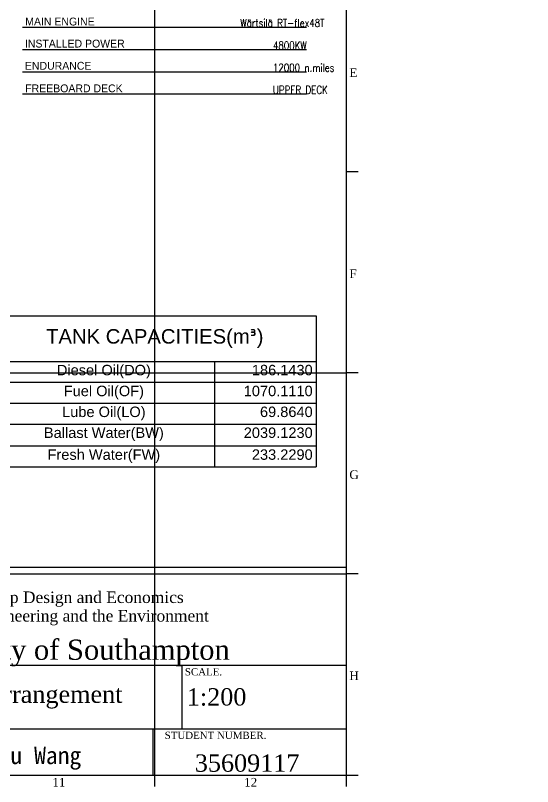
# Model space of a CAD drawing. Header units: millimetres. Extents: x -4 to 3776, y -4 to 4079.
# Drawn here: x 745.1 to 940.8, y -4.4 to 287.3 of the extents above; entities that cross this region are included whole.
import ezdxf
from ezdxf import colors
from ezdxf.entities.mleader import LeaderData, LeaderLine
from ezdxf.math import Vec2, Vec3

# ---------------------------------------------------------------- set-up
doc = ezdxf.new("R2010")
doc.units = ezdxf.units.MM
doc.layers.add('BK_kedu', color=255, linetype='Continuous')
doc.layers.add('TEXT', color=4, linetype='Continuous')
for name, color, linetype, true_color in [('Sheet$BORDER', 7, 'Continuous', 0x000000), ('Sheet$GRID', 254, 'Continuous', 0xbebebe), ('Sheet$TITLE_BLOCK', 7, 'Continuous', 0x000000)]:
    doc.layers.add(name, color=color, linetype=linetype, true_color=true_color)
doc.styles.add('HZDXF', font='SHORT.shx', dxfattribs={"bigfont": 'hzdx.shx'})
doc.styles.add('ROMANC', font='ROMANC.shx', dxfattribs={"width": 0.8, "bigfont": 'HZDX.shx'})
doc.styles.get("Standard").update_dxf_attribs({"font": 'arial.ttf'})

# ---------------------------------------------------------------- blocks, each defined once
blk = doc.blocks.new('*T232')
at = {"color": 0, "linetype": 'ByBlock', "lineweight": -2, "transparency": 16777216}
for p, q in [((0, 0), (122.13, 0)), ((0, 0), (0, -57.12)), ((122.13, 0), (122.13, -57.12)), ((0, -17.26), (122.13, -17.26)), ((83.62, -17.26), (83.62, -57.12)), ((0, -25.16), (122.13, -25.16)), ((0, -33.06), (122.13, -33.06)), ((0, -40.96), (122.13, -40.96)), ((0, -49.22), (122.13, -49.22)), ((0, -57.12), (122.13, -57.12))]:
    blk.add_line(p, q, dxfattribs=at)
at = {"color": 0, "transparency": 16777216}
for s, insert, char_height, width, attachment_point in [('TANK CAPACITIES(m{\\fISOCPEUR|b0|i0|c0|p34;³})', (61.07, -8.63), 5.4852, 119.4976, 5), ('Diesel Oil(DO)', (41.81, -18.58), 3.9493, 80.9828, 2), ('186.1430', (120.81, -18.58), 3.949, 35.8819, 3), ('Fuel Oil(OF)', (41.81, -26.48), 3.9493, 80.9828, 2), ('1070.1110', (120.81, -26.48), 3.949, 35.8819, 3), ('Lube Oil(LO)', (41.81, -34.37), 3.9493, 80.9828, 2), ('69.8640', (120.81, -34.37), 3.949, 35.8819, 3), ('Ballast Water(BW) ', (41.81, -42.27), 3.9493, 80.9828, 2), ('2039.1230', (120.81, -42.27), 3.949, 35.8819, 3), ('Fresh Water(FW)', (41.81, -50.54), 3.9493, 80.9828, 2), ('233.2290', (120.81, -50.54), 3.949, 35.8819, 3)]:
    blk.add_mtext(s, dxfattribs=dict(at, insert=insert, char_height=char_height, width=width, attachment_point=attachment_point))

msp = doc.modelspace()

# ---------------------------------------------------------------- linework, layer by layer
at = {"layer": 'Sheet$BORDER', "color": 6, "true_color": 0xff00ff}
for p, q in [((870.358, -4.355), (870.358, 612.644)), ((874.726, 228.111), (870.358, 228.111)), ((874.726, 152.078), (870.358, 152.078)), ((874.726, 76.046), (870.358, 76.046)), ((-4.361, 0.013), (874.726, 0.013)), ((797.829, -4.355), (797.829, 0.013))]:
    msp.add_line(p, q, dxfattribs=at)
at = {"layer": 'Sheet$GRID'}
for points in [[(797.829, 0.013), (797.829, 608.276)], [(0.007, 152.078), (870.358, 152.078)], [(0.007, 76.046), (870.358, 76.046)]]:
    msp.add_lwpolyline(points, dxfattribs=at)
at = {"layer": 'Sheet$TITLE_BLOCK', "color": 6, "true_color": 0xff00ff}
for p, q in [((695.633, 78.639), (870.358, 78.639)), ((695.633, 41.51), (870.358, 41.51)), ((695.633, 17.485), (870.358, 17.485)), ((797.192, 0.013), (797.192, 17.485))]:
    msp.add_line(p, q, dxfattribs=at)
at = {"layer": 'Sheet$TITLE_BLOCK'}
msp.add_lwpolyline([(808.112, 41.51), (808.112, 17.485)], dxfattribs=at)
at = {"layer": 'TEXT', "color": 4}
for p, q in [((747.766, 282.785), (855.276, 282.785)), ((747.766, 282.785), (855.276, 282.785)), ((747.766, 274.391), (855.276, 274.391)), ((747.766, 265.998), (855.276, 265.998)), ((747.766, 257.605), (855.276, 257.605))]:
    msp.add_line(p, q, dxfattribs=at)

# ---------------------------------------------------------------- block references
msp.add_blockref('*T232', (736.753, 173.706))

# ---------------------------------------------------------------- texts
at = {"color": 4, "lineweight": 25, "char_height": 3, "attachment_point": 1, "style": 'ROMANC'}
for s, insert, width in [('\\A1;{\\Fromanc,hzdx|c134;Wärtsilä RT-flex48T}', (830.13, 285.914), 39.09167), ('\\A1;{\\Fromanc,hzdx|c134;4800KW}', (842.507, 277.391), 14.81143), ('\\A1;{\\Fromanc,hzdx|c134;12000 n.miles}', (842.507, 268.998), 27.06961), ('\\A1;{\\Fromanc,hzdx|c134;UPPER DECK}', (842.507, 260.605), 24.3932)]:
    msp.add_mtext(s, dxfattribs=dict(at, insert=insert, width=width))
at = {"layer": 'Sheet$BORDER', "char_height": 3.2761, "line_spacing_factor": 0.963855}
for s, insert, width, attachment_point in [('\\fTimes New Roman;E', (871.45, 265.636), 6.08113, 4), ('\\fTimes New Roman;F', (871.45, 189.603), 5.71712, 4), ('\\fTimes New Roman;G', (871.45, 113.571), 6.57362, 4), ('\\fTimes New Roman;H', (871.45, 37.538), 6.63786, 4), ('\\fTimes New Roman;11', (761.564, -1.079), 7.00187, 2), ('\\fTimes New Roman;12', (834.093, -1.079), 7.38729, 2)]:
    msp.add_mtext(s, dxfattribs=dict(at, insert=insert, width=width, attachment_point=attachment_point))
at = {"layer": 'Sheet$TITLE_BLOCK', "line_spacing_factor": 0.963855}
for s, insert, char_height, width, attachment_point in [('\\fTimes New Roman;SESS2017 - Ship Design and Economics\\PFaculty of Engineering and the Environment', (700.459, 56.605), 4.36814, 120.395, 7), ('\\fTimes New Roman;University of Southampton', (700.48, 51.225), 7.64424, 131.35103, 1), ('\\fTimes New Roman;General Arrangement', (742.59, 29.498), 6.55221, 90.96004, 5), ('\\fTimes New Roman;1:200', (821.217, 29.498), 6.55221, 27.32227, 5), ('{\\fTimes New Roman|b0|i0|c0|p18;Yiz\\fSimSun|b0|i0|c134|p2;hu Wang}', (747.268, 6.356), 6.55221, 90.96004, 5), ('{\\fTimes New Roman|b0|i0|c0|p18;35609117}', (832.768, 4.488), 6.55221, 90.96004, 5)]:
    msp.add_mtext(s, dxfattribs=dict(at, insert=insert, char_height=char_height, width=width, attachment_point=attachment_point))
at = {"layer": 'Sheet$TITLE_BLOCK', "color": 7, "true_color": 0xffffff, "char_height": 2.73009, "attachment_point": 1, "line_spacing_factor": 0.963855}
for s, insert, width in [('\\fTimes New Roman;SCALE.', (809.204, 40.418), 16.1307), ('\\fTimes New Roman;STUDENT NUMBER.', (801.56, 16.393), 40.2197)]:
    msp.add_mtext(s, dxfattribs=dict(at, insert=insert, width=width))
at = {"layer": 'TEXT', "color": 4, "style": 'HZDXF'}
for s, height, p in [('MAIN ENGINE', 2.97108, (748.81, 283.473)), ('INSTALLED POWER', 2.97108, (748.691, 275.135)), ('ENDURANCE', 2.9711, (748.691, 266.735)), ('FREEBOARD DECK', 2.97108, (748.805, 258.205))]:
    msp.add_text(s, height=height, dxfattribs=at).set_placement(p)

# ---------------------------------------------------------------- leaders
at = {"layer": 'BK_kedu'}
ml = msp.add_multileader_mtext('Standard', dxfattribs=at)
ml.set_content('', color=256)
ml.set_leader_properties()
ml.build(insert=Vec2(0, 0))
ml.multileader.update_dxf_attribs({"text_right_attachment_type": 6, "dogleg_length": 0.36, "arrow_head_size": 0.18})
ctx = ml.context
ctx.base_point, ctx.char_height, ctx.arrow_head_size, ctx.landing_gap_size, ctx.plane_origin = Vec3(3775.999, 4079.328), 0.18, 0.18, 0.09, Vec3(3774.639, 4079.328)
ctx.right_attachment = 6
notes = []
notes.append((ctx, [(0, (0, 0, 0), (0, 0), (1, 0), 1, [])]))
ctx.mtext.insert, ctx.mtext.flow_direction = Vec3(3776.089, 4079.418), 5
for ctx, leaders in notes:
    for number, flags, end, landing, length, lines in leaders:
        leader = LeaderData()
        leader.index, (leader.has_last_leader_line, leader.has_dogleg_vector, leader.attachment_direction) = number, flags
        leader.last_leader_point, leader.dogleg_vector, leader.dogleg_length = Vec3(end), Vec3(landing), length
        for number, points, colour, breaks in lines:
            line = LeaderLine()
            line.index, line.vertices, line.color, line.breaks = number, Vec3.list(points), colors.encode_raw_color(colour), breaks
            leader.lines.append(line)
        ctx.leaders.append(leader)

doc.saveas('drawing.dxf')
